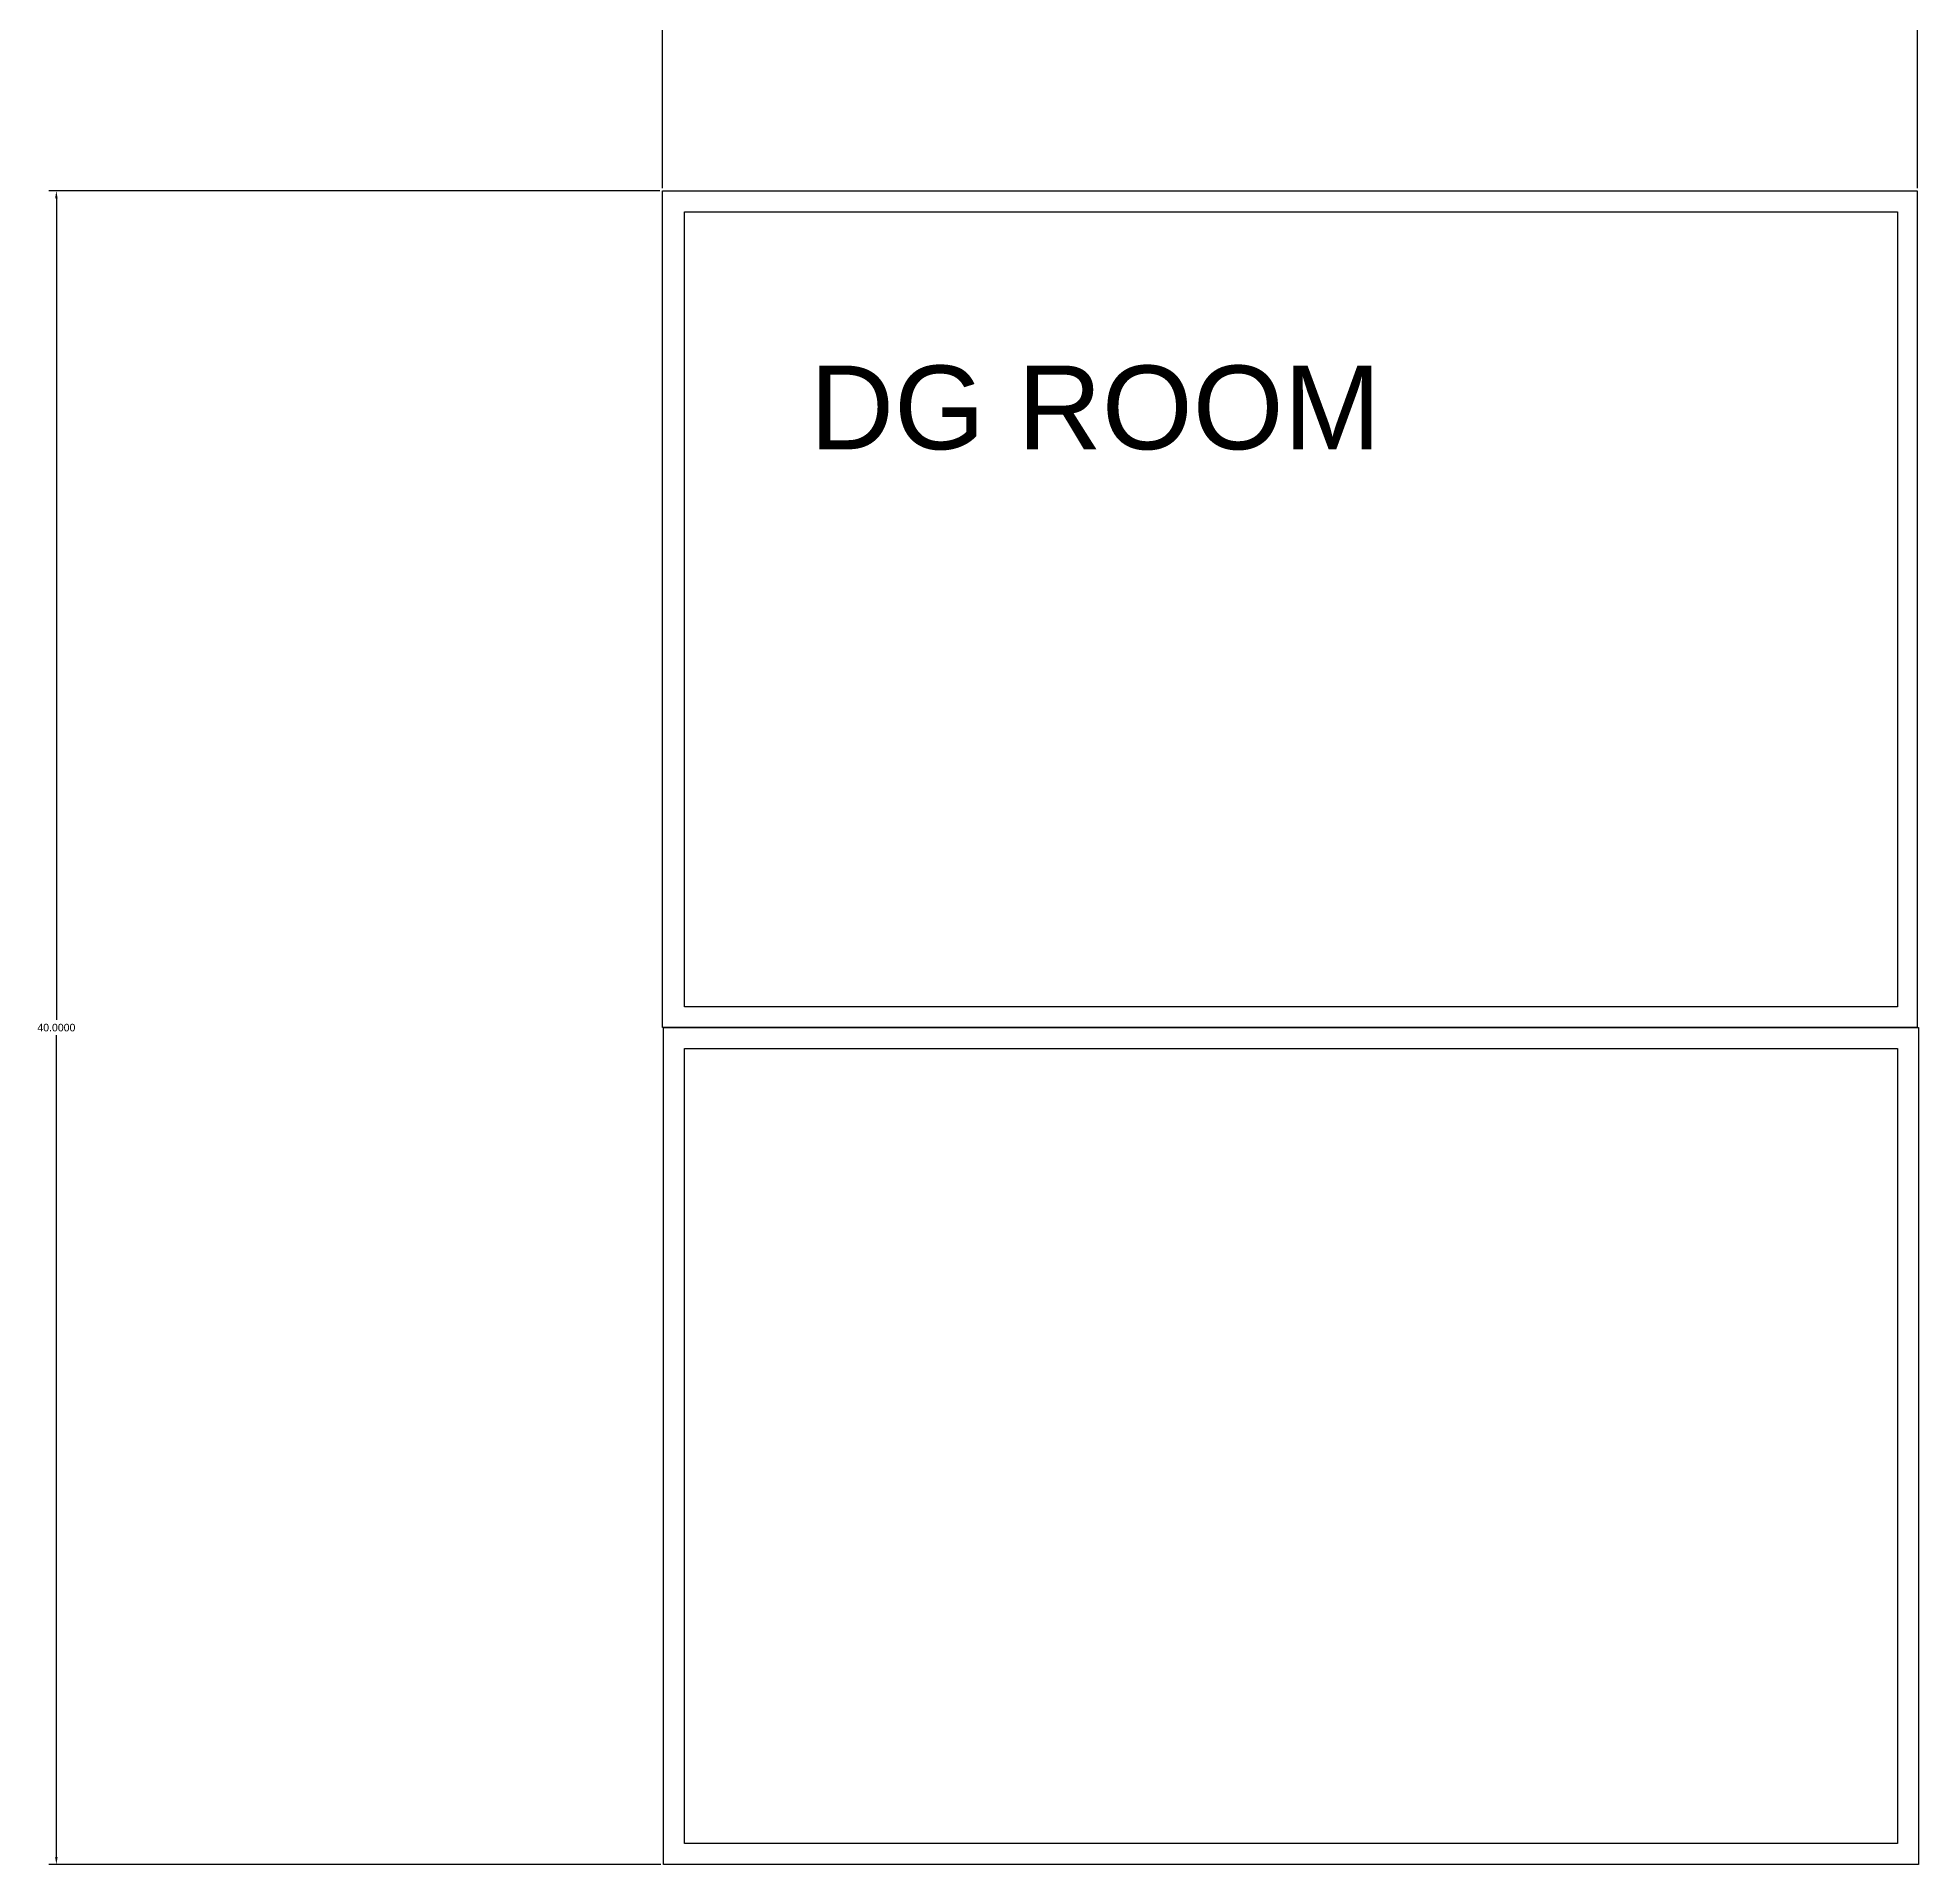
# Model space of a CAD drawing. Header units: feet. Extents: x 655 to 3246, y 42 to 1922.
# Drawn here: x 716.71 to 761.68, y 237.81 to 281.47 of the extents above; entities that cross this region are included whole.
import ezdxf

# ---------------------------------------------------------------- set-up
doc = ezdxf.new("R2010")
doc.units = ezdxf.units.FT
doc.header["$MEASUREMENT"] = 0
doc.styles.get("Standard").update_dxf_attribs({"font": 'arial.ttf'})
doc.dimstyles.get("Standard").update_dxf_attribs({"dimtxt": 0.18, "dimasz": 0.18, "dimexe": 0.18, "dimexo": 0.0625, "dimgap": 0.09, "dimtad": 0, "dimtih": 1, "dimtoh": 1, "dimdec": 4, "dimzin": 0, "dimdsep": 46, "dimtxsty": 'Standard', "dimcen": 0.09, "dimadec": 0, "dimazin": 0, "dimtfac": 1, "dimtdec": 4, "dimtofl": 0, "dimtmove": 0, "dimatfit": 3, "dimfxl": 1, "dimtolj": 1, "dimtzin": 0, "dimarcsym": 0})

# ---------------------------------------------------------------- blocks, each defined once
blk = doc.blocks.new('*D83')
at = {"color": 0, "lineweight": -2, "transparency": 16777216}
for p, q in [((731.587, 277.806), (716.981, 277.806)), ((717.161, 277.626), (717.161, 257.988)), ((717.161, 237.986), (717.161, 257.624)), ((731.613, 237.806), (716.981, 237.806))]:
    blk.add_line(p, q, dxfattribs=at)
at = {"color": 0, "transparency": 16777216}
for points in [[(717.131, 277.626), (717.191, 277.626), (717.161, 277.806)], [(717.131, 237.986), (717.191, 237.986), (717.161, 237.806)]]:
    blk.add_solid(points, dxfattribs=at)
at = {"layer": 'Defpoints', "color": 0, "transparency": 16777216}
for p in [(731.65, 277.806), (717.161, 237.806), (731.675, 237.806)]:
    blk.add_point(p, dxfattribs=at)
at = {"color": 0, "transparency": 16777216, "insert": (717.161, 257.806), "char_height": 0.18, "attachment_point": 5}
blk.add_mtext('\\A1;40.0000', dxfattribs=at)
blk = doc.blocks.new('*D84')
at = {"color": 0, "lineweight": -2, "transparency": 16777216}
for p, q in [((731.65, 277.869), (731.65, 287.213)), ((731.83, 287.033), (746.116, 287.033)), ((761.47, 287.033), (747.183, 287.033)), ((761.65, 277.869), (761.65, 287.213))]:
    blk.add_line(p, q, dxfattribs=at)
at = {"color": 0, "transparency": 16777216}
for points in [[(731.83, 287.063), (731.83, 287.003), (731.65, 287.033)], [(761.47, 287.063), (761.47, 287.003), (761.65, 287.033)]]:
    blk.add_solid(points, dxfattribs=at)
at = {"layer": 'Defpoints', "color": 0, "transparency": 16777216}
for p in [(761.65, 287.033), (731.65, 277.806), (761.65, 277.806)]:
    blk.add_point(p, dxfattribs=at)
at = {"color": 0, "transparency": 16777216, "insert": (746.65, 287.033), "char_height": 0.18, "attachment_point": 5}
blk.add_mtext('\\A1;30.0000', dxfattribs=at)

msp = doc.modelspace()

# ---------------------------------------------------------------- linework, layer by layer
for points in [[(731.64968, 257.80616), (731.64968, 277.80616), (761.64968, 277.80616), (761.64968, 257.80616)], [(732.17501, 258.30616), (732.17501, 277.30616), (761.17501, 277.30616), (761.17501, 258.30616)], [(731.67501, 237.80616), (731.67501, 257.80616), (761.67501, 257.80616), (761.67501, 237.80616)], [(732.17501, 238.30616), (732.17501, 257.30616), (761.17501, 257.30616), (761.17501, 238.30616)]]:
    msp.add_lwpolyline(points, close=True)

# ---------------------------------------------------------------- texts
at = {"insert": (735.17019, 273.62913), "char_height": 2, "attachment_point": 1}
msp.add_mtext_dynamic_manual_height_columns('DG ROOM', width=22.0519416, gutter_width=1, heights=[0], dxfattribs=at)

# ---------------------------------------------------------------- dimensions: what is measured, and where the dimension line sits
dim = msp.add_linear_dim(base=(761.64968, 287.03334), p1=(731.64968, 277.80616), p2=(761.64968, 277.80616), dimstyle='Standard')
dim.commit()
dim.dimension.update_dxf_attribs({"geometry": '*D84', "text_midpoint": (746.64968, 287.03334)})
dim = msp.add_linear_dim(base=(717.16143, 237.80616), p1=(731.64968, 277.80616), p2=(731.67501, 237.80616), angle=90, dimstyle='Standard')
dim.commit()
dim.dimension.update_dxf_attribs({"geometry": '*D83', "text_midpoint": (717.16143, 257.80616)})

doc.saveas('drawing.dxf')
